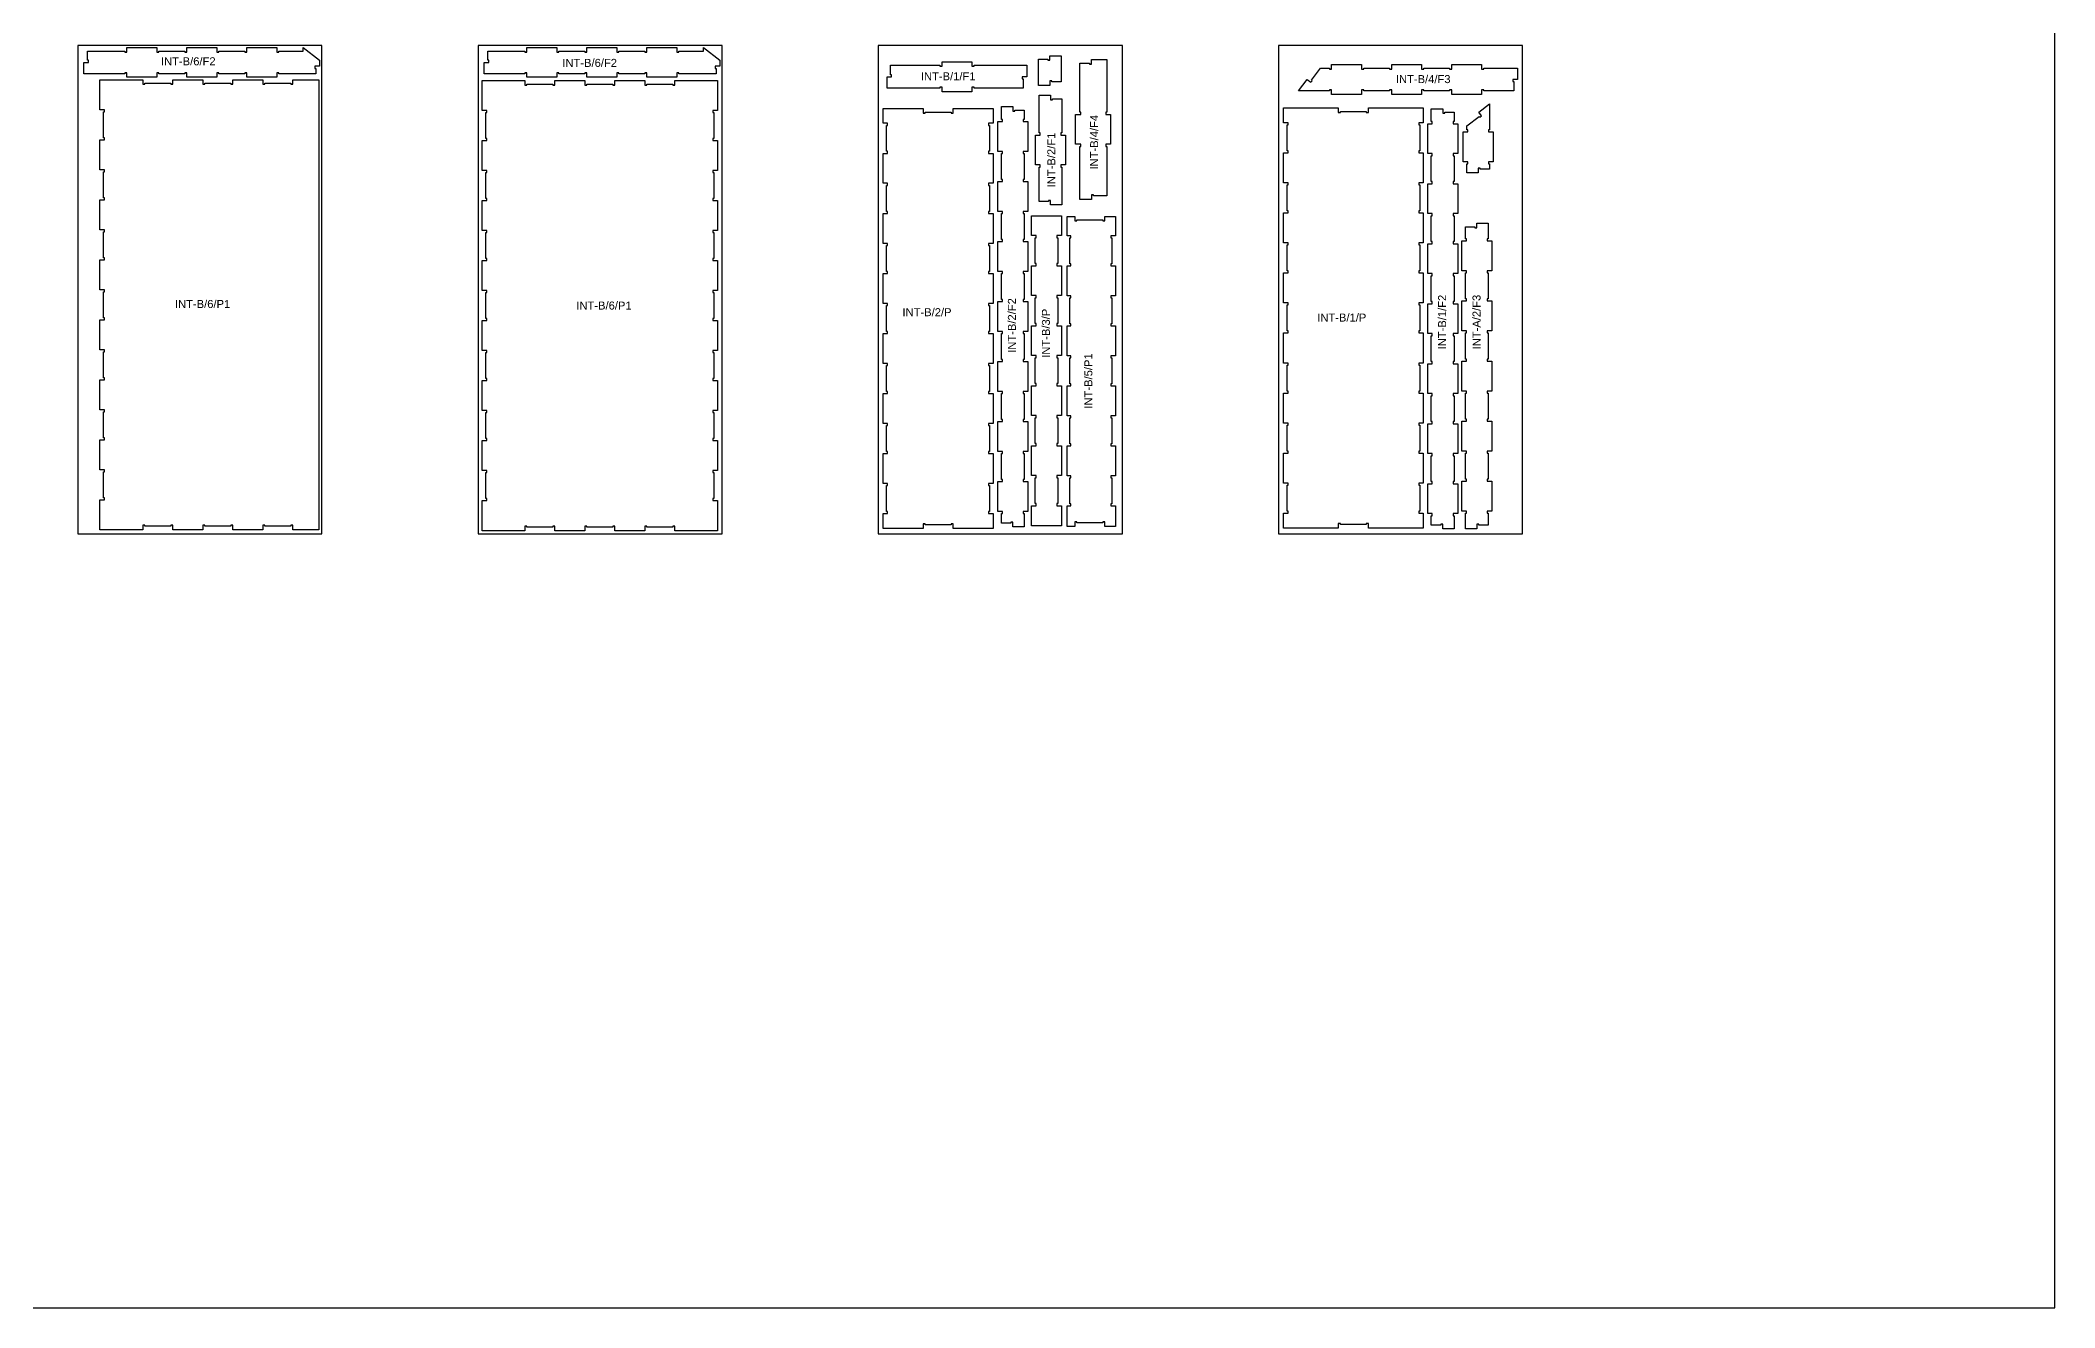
# Model space of a CAD drawing. Extents: x -5600 to 13230, y -11987 to 15775.
# Drawn here: x 3162 to 13230, y -11987 to -5652 of the extents above; entities that cross this region are included whole.
import ezdxf

# ---------------------------------------------------------------- set-up
doc = ezdxf.new("R2010")
doc.units = 0
doc.header["$MEASUREMENT"] = 0
for name, color, linetype in [('0_SHEET_BIRCHPLY_2440X1220', 1, 'CONTINUOUS'), ('1_ANYTOOL_1MMDEEP_INSIDE', 2, 'CONTINUOUS'), ('6_ANYTOOL_CUTTHROUGH_OUTSI', 5, 'CONTINUOUS'), ('NOTES', 7, 'CONTINUOUS')]:
    doc.layers.add(name, color=color, linetype=linetype)

msp = doc.modelspace()

# ---------------------------------------------------------------- linework, layer by layer
at = {"layer": '0_SHEET_BIRCHPLY_2440X1220'}
for points in [[(3350, -5678), (3350, -8118), (4570, -8118), (4570, -5678)], [(5350, -5678), (5350, -8118), (6570, -8118), (6570, -5678)], [(7350, -5678), (7350, -8118), (8570, -8118), (8570, -5678)], [(9350, -5678), (9350, -8118), (10570, -8118), (10570, -5678)]]:
    msp.add_lwpolyline(points, close=True, dxfattribs=at)
at = {"layer": '6_ANYTOOL_CUTTHROUGH_OUTSI'}
for points in [[(3380, -5819), (3380, -5763), (3403, -5763), (3403, -5752), (3398, -5752), (3398, -5706), (3584, -5706), (3584, -5711), (3594, -5711), (3594, -5688), (3744, -5688), (3744, -5711), (3754, -5711), (3754, -5706), (3884, -5706), (3884, -5711), (3894, -5711), (3894, -5688), (4044, -5688), (4044, -5711), (4054, -5711), (4054, -5706), (4184, -5706), (4184, -5711), (4194, -5711), (4194, -5688), (4344, -5688), (4344, -5711), (4354, -5711), (4354, -5706), (4476, -5706), (4476, -5688), (4558, -5751), (4558, -5782), (4535, -5782), (4535, -5793), (4540, -5793), (4540, -5819), (4354, -5819), (4354, -5814), (4344, -5814), (4344, -5837), (4194, -5837), (4194, -5814), (4184, -5814), (4184, -5819), (4054, -5819), (4054, -5814), (4044, -5814), (4044, -5837), (3894, -5837), (3894, -5814), (3884, -5814), (3884, -5819), (3754, -5819), (3754, -5814), (3744, -5814), (3744, -5837), (3594, -5837), (3594, -5814), (3584, -5814), (3584, -5819)], [(6540, -5819), (6354, -5819), (6354, -5814), (6344, -5814), (6344, -5837), (6194, -5837), (6194, -5814), (6184, -5814), (6184, -5819), (6054, -5819), (6054, -5814), (6044, -5814), (6044, -5837), (5894, -5837), (5894, -5814), (5884, -5814), (5884, -5819), (5754, -5819), (5754, -5814), (5744, -5814), (5744, -5837), (5594, -5837), (5594, -5814), (5584, -5814), (5584, -5819), (5380, -5819), (5380, -5763), (5403, -5763), (5403, -5752), (5398, -5752), (5398, -5706), (5584, -5706), (5584, -5711), (5594, -5711), (5594, -5688), (5744, -5688), (5744, -5711), (5754, -5711), (5754, -5706), (5884, -5706), (5884, -5711), (5894, -5711), (5894, -5688), (6044, -5688), (6044, -5711), (6054, -5711), (6054, -5706), (6184, -5706), (6184, -5711), (6194, -5711), (6194, -5688), (6344, -5688), (6344, -5711), (6354, -5711), (6354, -5706), (6476, -5706), (6476, -5688), (6558, -5751), (6558, -5782), (6535, -5782), (6535, -5793), (6540, -5793)], [(8264, -5860), (8218, -5860), (8218, -5855), (8207, -5855), (8207, -5878), (8151, -5878), (8151, -5747), (8197, -5747), (8197, -5752), (8208, -5752), (8208, -5729), (8264, -5729)], [(8075, -5891), (7829, -5891), (7829, -5886), (7818, -5886), (7818, -5909), (7669, -5909), (7669, -5886), (7658, -5886), (7658, -5891), (7394, -5891), (7394, -5834), (7417, -5834), (7417, -5824), (7412, -5824), (7412, -5777), (7658, -5777), (7658, -5782), (7669, -5782), (7669, -5759), (7818, -5759), (7818, -5782), (7829, -5782), (7829, -5777), (8093, -5777), (8093, -5834), (8070, -5834), (8070, -5844), (8075, -5844)], [(8415, -6447), (8358, -6447), (8358, -6183), (8363, -6183), (8363, -6172), (8335, -6172), (8335, -6023), (8363, -6023), (8363, -6012), (8358, -6012), (8358, -5766), (8405, -5766), (8405, -5771), (8416, -5771), (8416, -5748), (8492, -5748), (8492, -6012), (8487, -6012), (8487, -6023), (8510, -6023), (8510, -6172), (8487, -6172), (8487, -6183), (8492, -6183), (8492, -6429), (8426, -6429), (8426, -6424), (8415, -6424)], [(10365, -5923), (10216, -5923), (10216, -5900), (10205, -5900), (10205, -5905), (10076, -5905), (10076, -5900), (10065, -5900), (10065, -5923), (9916, -5923), (9916, -5900), (9905, -5900), (9905, -5905), (9776, -5905), (9776, -5900), (9765, -5900), (9765, -5923), (9616, -5923), (9616, -5900), (9605, -5900), (9605, -5905), (9451, -5905), (9494, -5848), (9512, -5862), (9519, -5854), (9515, -5851), (9561, -5791), (9605, -5791), (9605, -5796), (9616, -5796), (9616, -5773), (9765, -5773), (9765, -5796), (9776, -5796), (9776, -5791), (9905, -5791), (9905, -5796), (9916, -5796), (9916, -5773), (10065, -5773), (10065, -5796), (10076, -5796), (10076, -5791), (10205, -5791), (10205, -5796), (10216, -5796), (10216, -5773), (10365, -5773), (10365, -5796), (10376, -5796), (10376, -5791), (10544, -5791), (10544, -5848), (10521, -5848), (10521, -5858), (10526, -5858), (10526, -5905), (10376, -5905), (10376, -5900), (10365, -5900)], [(3460, -6149), (3483, -6149), (3483, -6139), (3478, -6139), (3478, -6009), (3483, -6009), (3483, -5999), (3460, -5999), (3460, -5849), (3674, -5849), (3674, -5872), (3684, -5872), (3684, -5867), (3814, -5867), (3814, -5872), (3824, -5872), (3824, -5849), (3974, -5849), (3974, -5872), (3984, -5872), (3984, -5867), (4114, -5867), (4114, -5872), (4124, -5872), (4124, -5849), (4274, -5849), (4274, -5872), (4284, -5872), (4284, -5867), (4414, -5867), (4414, -5872), (4424, -5872), (4424, -5849), (4555, -5849), (4555, -8099), (4424, -8099), (4424, -8076), (4414, -8076), (4414, -8081), (4284, -8081), (4284, -8076), (4274, -8076), (4274, -8099), (4124, -8099), (4124, -8076), (4114, -8076), (4114, -8081), (3984, -8081), (3984, -8076), (3974, -8076), (3974, -8099), (3824, -8099), (3824, -8076), (3814, -8076), (3814, -8081), (3684, -8081), (3684, -8076), (3674, -8076), (3674, -8099), (3460, -8099), (3460, -7949), (3483, -7949), (3483, -7939), (3478, -7939), (3478, -7809), (3483, -7809), (3483, -7799), (3460, -7799), (3460, -7649), (3483, -7649), (3483, -7639), (3478, -7639), (3478, -7509), (3483, -7509), (3483, -7499), (3460, -7499), (3460, -7349), (3483, -7349), (3483, -7339), (3478, -7339), (3478, -7209), (3483, -7209), (3483, -7199), (3460, -7199), (3460, -7049), (3483, -7049), (3483, -7039), (3478, -7039), (3478, -6909), (3483, -6909), (3483, -6899), (3460, -6899), (3460, -6749), (3483, -6749), (3483, -6739), (3478, -6739), (3478, -6609), (3483, -6609), (3483, -6599), (3460, -6599), (3460, -6449), (3483, -6449), (3483, -6439), (3478, -6439), (3478, -6309), (3483, -6309), (3483, -6299), (3460, -6299)], [(6529, -6743), (6524, -6743), (6524, -6753), (6547, -6753), (6547, -6903), (6524, -6903), (6524, -6913), (6529, -6913), (6529, -7043), (6524, -7043), (6524, -7053), (6547, -7053), (6547, -7203), (6524, -7203), (6524, -7213), (6529, -7213), (6529, -7343), (6524, -7343), (6524, -7353), (6547, -7353), (6547, -7503), (6524, -7503), (6524, -7513), (6529, -7513), (6529, -7643), (6524, -7643), (6524, -7653), (6547, -7653), (6547, -7803), (6524, -7803), (6524, -7813), (6529, -7813), (6529, -7943), (6524, -7943), (6524, -7953), (6547, -7953), (6547, -8103), (6334, -8103), (6334, -8080), (6323, -8080), (6323, -8085), (6194, -8085), (6194, -8080), (6183, -8080), (6183, -8103), (6034, -8103), (6034, -8080), (6023, -8080), (6023, -8085), (5894, -8085), (5894, -8080), (5883, -8080), (5883, -8103), (5734, -8103), (5734, -8080), (5723, -8080), (5723, -8085), (5594, -8085), (5594, -8080), (5583, -8080), (5583, -8103), (5370, -8103), (5370, -7953), (5393, -7953), (5393, -7943), (5388, -7943), (5388, -7813), (5393, -7813), (5393, -7803), (5370, -7803), (5370, -7653), (5393, -7653), (5393, -7643), (5388, -7643), (5388, -7513), (5393, -7513), (5393, -7503), (5370, -7503), (5370, -7353), (5393, -7353), (5393, -7343), (5388, -7343), (5388, -7213), (5393, -7213), (5393, -7203), (5370, -7203), (5370, -7053), (5393, -7053), (5393, -7043), (5388, -7043), (5388, -6913), (5393, -6913), (5393, -6903), (5370, -6903), (5370, -6753), (5393, -6753), (5393, -6743), (5388, -6743), (5388, -6613), (5393, -6613), (5393, -6603), (5370, -6603), (5370, -6453), (5393, -6453), (5393, -6443), (5388, -6443), (5388, -6313), (5393, -6313), (5393, -6303), (5370, -6303), (5370, -6153), (5393, -6153), (5393, -6143), (5388, -6143), (5388, -6013), (5393, -6013), (5393, -6003), (5370, -6003), (5370, -5853), (5583, -5853), (5583, -5876), (5594, -5876), (5594, -5871), (5723, -5871), (5723, -5876), (5734, -5876), (5734, -5853), (5883, -5853), (5883, -5876), (5894, -5876), (5894, -5871), (6023, -5871), (6023, -5876), (6034, -5876), (6034, -5853), (6183, -5853), (6183, -5876), (6194, -5876), (6194, -5871), (6323, -5871), (6323, -5876), (6334, -5876), (6334, -5853), (6547, -5853), (6547, -6003), (6524, -6003), (6524, -6013), (6529, -6013), (6529, -6143), (6524, -6143), (6524, -6153), (6547, -6153), (6547, -6303), (6524, -6303), (6524, -6313), (6529, -6313), (6529, -6443), (6524, -6443), (6524, -6453), (6547, -6453), (6547, -6603), (6524, -6603), (6524, -6613), (6529, -6613)], [(8268, -6475), (8211, -6475), (8211, -6452), (8201, -6452), (8201, -6457), (8154, -6457), (8154, -6286), (8159, -6286), (8159, -6275), (8136, -6275), (8136, -6126), (8159, -6126), (8159, -6115), (8154, -6115), (8154, -5926), (8211, -5926), (8211, -5949), (8221, -5949), (8221, -5944), (8268, -5944), (8268, -6115), (8263, -6115), (8263, -6126), (8286, -6126), (8286, -6275), (8263, -6275), (8263, -6286), (8268, -6286)], [(7924, -6518), (7924, -6667), (7901, -6667), (7901, -6678), (7906, -6678), (7906, -6807), (7901, -6807), (7901, -6818), (7924, -6818), (7924, -6967), (7901, -6967), (7901, -6978), (7906, -6978), (7906, -7107), (7901, -7107), (7901, -7118), (7924, -7118), (7924, -7267), (7901, -7267), (7901, -7278), (7906, -7278), (7906, -7407), (7901, -7407), (7901, -7418), (7924, -7418), (7924, -7567), (7901, -7567), (7901, -7578), (7906, -7578), (7906, -7707), (7901, -7707), (7901, -7718), (7924, -7718), (7924, -7867), (7901, -7867), (7901, -7878), (7906, -7878), (7906, -8007), (7901, -8007), (7901, -8018), (7924, -8018), (7924, -8092), (7724, -8092), (7724, -8069), (7714, -8069), (7714, -8074), (7584, -8074), (7584, -8069), (7574, -8069), (7574, -8092), (7374, -8092), (7374, -8018), (7397, -8018), (7397, -8007), (7392, -8007), (7392, -7878), (7397, -7878), (7397, -7867), (7374, -7867), (7374, -7718), (7397, -7718), (7397, -7707), (7392, -7707), (7392, -7578), (7397, -7578), (7397, -7567), (7374, -7567), (7374, -7418), (7397, -7418), (7397, -7407), (7392, -7407), (7392, -7278), (7397, -7278), (7397, -7267), (7374, -7267), (7374, -7118), (7397, -7118), (7397, -7107), (7392, -7107), (7392, -6978), (7397, -6978), (7397, -6967), (7374, -6967), (7374, -6818), (7397, -6818), (7397, -6807), (7392, -6807), (7392, -6678), (7397, -6678), (7397, -6667), (7374, -6667), (7374, -6518), (7397, -6518), (7397, -6507), (7392, -6507), (7392, -6378), (7397, -6378), (7397, -6367), (7374, -6367), (7374, -6218), (7397, -6218), (7397, -6207), (7392, -6207), (7392, -6078), (7397, -6078), (7397, -6067), (7374, -6067), (7374, -5993), (7574, -5993), (7574, -6016), (7584, -6016), (7584, -6011), (7714, -6011), (7714, -6016), (7724, -6016), (7724, -5993), (7924, -5993), (7924, -6067), (7901, -6067), (7901, -6078), (7906, -6078), (7906, -6207), (7901, -6207), (7901, -6218), (7924, -6218), (7924, -6367), (7901, -6367), (7901, -6378), (7906, -6378), (7906, -6507), (7901, -6507), (7901, -6518)], [(8097, -6508), (8074, -6508), (8074, -6518), (8079, -6518), (8079, -6648), (8074, -6648), (8074, -6658), (8097, -6658), (8097, -6808), (8074, -6808), (8074, -6818), (8079, -6818), (8079, -6948), (8074, -6948), (8074, -6958), (8097, -6958), (8097, -7108), (8074, -7108), (8074, -7118), (8079, -7118), (8079, -7248), (8074, -7248), (8074, -7258), (8097, -7258), (8097, -7408), (8074, -7408), (8074, -7418), (8079, -7418), (8079, -7548), (8074, -7548), (8074, -7558), (8097, -7558), (8097, -7708), (8074, -7708), (8074, -7718), (8079, -7718), (8079, -7848), (8074, -7848), (8074, -7858), (8097, -7858), (8097, -8008), (8074, -8008), (8074, -8018), (8079, -8018), (8079, -8083), (8023, -8083), (8023, -8060), (8012, -8060), (8012, -8065), (7966, -8065), (7966, -8018), (7971, -8018), (7971, -8008), (7948, -8008), (7948, -7858), (7971, -7858), (7971, -7848), (7966, -7848), (7966, -7718), (7971, -7718), (7971, -7708), (7948, -7708), (7948, -7558), (7971, -7558), (7971, -7548), (7966, -7548), (7966, -7418), (7971, -7418), (7971, -7408), (7948, -7408), (7948, -7258), (7971, -7258), (7971, -7248), (7966, -7248), (7966, -7118), (7971, -7118), (7971, -7108), (7948, -7108), (7948, -6958), (7971, -6958), (7971, -6948), (7966, -6948), (7966, -6818), (7971, -6818), (7971, -6808), (7948, -6808), (7948, -6658), (7971, -6658), (7971, -6648), (7966, -6648), (7966, -6518), (7971, -6518), (7971, -6508), (7948, -6508), (7948, -6358), (7971, -6358), (7971, -6348), (7966, -6348), (7966, -6218), (7971, -6218), (7971, -6208), (7948, -6208), (7948, -6058), (7971, -6058), (7971, -6048), (7966, -6048), (7966, -5983), (8022, -5983), (8022, -6006), (8033, -6006), (8033, -6001), (8079, -6001), (8079, -6048), (8074, -6048), (8074, -6058), (8097, -6058), (8097, -6208), (8074, -6208), (8074, -6218), (8079, -6218), (8079, -6348), (8074, -6348), (8074, -6358), (8097, -6358)], [(10074, -6665), (10051, -6665), (10051, -6675), (10056, -6675), (10056, -6805), (10051, -6805), (10051, -6815), (10074, -6815), (10074, -6965), (10051, -6965), (10051, -6975), (10056, -6975), (10056, -7105), (10051, -7105), (10051, -7115), (10074, -7115), (10074, -7265), (10051, -7265), (10051, -7275), (10056, -7275), (10056, -7405), (10051, -7405), (10051, -7415), (10074, -7415), (10074, -7565), (10051, -7565), (10051, -7575), (10056, -7575), (10056, -7705), (10051, -7705), (10051, -7715), (10074, -7715), (10074, -7865), (10051, -7865), (10051, -7875), (10056, -7875), (10056, -8005), (10051, -8005), (10051, -8015), (10074, -8015), (10074, -8090), (9800, -8090), (9800, -8067), (9789, -8067), (9789, -8072), (9660, -8072), (9660, -8067), (9649, -8067), (9649, -8090), (9375, -8090), (9375, -8015), (9398, -8015), (9398, -8005), (9393, -8005), (9393, -7875), (9398, -7875), (9398, -7865), (9375, -7865), (9375, -7715), (9398, -7715), (9398, -7705), (9393, -7705), (9393, -7575), (9398, -7575), (9398, -7565), (9375, -7565), (9375, -7415), (9398, -7415), (9398, -7405), (9393, -7405), (9393, -7275), (9398, -7275), (9398, -7265), (9375, -7265), (9375, -7115), (9398, -7115), (9398, -7105), (9393, -7105), (9393, -6975), (9398, -6975), (9398, -6965), (9375, -6965), (9375, -6815), (9398, -6815), (9398, -6805), (9393, -6805), (9393, -6675), (9398, -6675), (9398, -6665), (9375, -6665), (9375, -6515), (9398, -6515), (9398, -6505), (9393, -6505), (9393, -6375), (9398, -6375), (9398, -6365), (9375, -6365), (9375, -6215), (9398, -6215), (9398, -6205), (9393, -6205), (9393, -6075), (9398, -6075), (9398, -6065), (9375, -6065), (9375, -5990), (9649, -5990), (9649, -6013), (9660, -6013), (9660, -6008), (9789, -6008), (9789, -6013), (9800, -6013), (9800, -5990), (10074, -5990), (10074, -6065), (10051, -6065), (10051, -6075), (10056, -6075), (10056, -6205), (10051, -6205), (10051, -6215), (10074, -6215), (10074, -6365), (10051, -6365), (10051, -6375), (10056, -6375), (10056, -6505), (10051, -6505), (10051, -6515), (10074, -6515)], [(10246, -6518), (10223, -6518), (10223, -6529), (10228, -6529), (10228, -6658), (10223, -6658), (10223, -6669), (10246, -6669), (10246, -6818), (10223, -6818), (10223, -6829), (10228, -6829), (10228, -6958), (10223, -6958), (10223, -6969), (10246, -6969), (10246, -7118), (10223, -7118), (10223, -7129), (10228, -7129), (10228, -7258), (10223, -7258), (10223, -7269), (10246, -7269), (10246, -7418), (10223, -7418), (10223, -7429), (10228, -7429), (10228, -7558), (10223, -7558), (10223, -7569), (10246, -7569), (10246, -7718), (10223, -7718), (10223, -7729), (10228, -7729), (10228, -7858), (10223, -7858), (10223, -7869), (10246, -7869), (10246, -8018), (10223, -8018), (10223, -8029), (10228, -8029), (10228, -8093), (10171, -8093), (10171, -8070), (10161, -8070), (10161, -8075), (10114, -8075), (10114, -8029), (10119, -8029), (10119, -8018), (10096, -8018), (10096, -7869), (10119, -7869), (10119, -7858), (10114, -7858), (10114, -7729), (10119, -7729), (10119, -7718), (10096, -7718), (10096, -7569), (10119, -7569), (10119, -7558), (10114, -7558), (10114, -7429), (10119, -7429), (10119, -7418), (10096, -7418), (10096, -7269), (10119, -7269), (10119, -7258), (10114, -7258), (10114, -7129), (10119, -7129), (10119, -7118), (10096, -7118), (10096, -6969), (10119, -6969), (10119, -6958), (10114, -6958), (10114, -6829), (10119, -6829), (10119, -6818), (10096, -6818), (10096, -6669), (10119, -6669), (10119, -6658), (10114, -6658), (10114, -6529), (10119, -6529), (10119, -6518), (10096, -6518), (10096, -6369), (10119, -6369), (10119, -6358), (10114, -6358), (10114, -6229), (10119, -6229), (10119, -6218), (10096, -6218), (10096, -6069), (10119, -6069), (10119, -6058), (10114, -6058), (10114, -5994), (10171, -5994), (10171, -6017), (10181, -6017), (10181, -6012), (10228, -6012), (10228, -6058), (10223, -6058), (10223, -6069), (10246, -6069), (10246, -6218), (10223, -6218), (10223, -6229), (10228, -6229), (10228, -6358), (10223, -6358), (10223, -6369), (10246, -6369)], [(10405, -6296), (10359, -6296), (10359, -6291), (10348, -6291), (10348, -6314), (10292, -6314), (10292, -6270), (10297, -6270), (10297, -6260), (10274, -6260), (10274, -6110), (10297, -6110), (10297, -6100), (10292, -6100), (10292, -6080), (10353, -6033), (10356, -6037), (10365, -6030), (10351, -6012), (10405, -5970), (10405, -6100), (10400, -6100), (10400, -6110), (10423, -6110), (10423, -6260), (10400, -6260), (10400, -6270), (10405, -6270)], [(8265, -6529), (8265, -6628), (8242, -6628), (8242, -6639), (8247, -6639), (8247, -6768), (8242, -6768), (8242, -6779), (8265, -6779), (8265, -6928), (8242, -6928), (8242, -6939), (8247, -6939), (8247, -7068), (8242, -7068), (8242, -7079), (8265, -7079), (8265, -7228), (8242, -7228), (8242, -7239), (8247, -7239), (8247, -7368), (8242, -7368), (8242, -7379), (8265, -7379), (8265, -7528), (8242, -7528), (8242, -7539), (8247, -7539), (8247, -7668), (8242, -7668), (8242, -7679), (8265, -7679), (8265, -7828), (8242, -7828), (8242, -7839), (8247, -7839), (8247, -7968), (8242, -7968), (8242, -7979), (8265, -7979), (8265, -8078), (8116, -8078), (8116, -7979), (8139, -7979), (8139, -7968), (8134, -7968), (8134, -7839), (8139, -7839), (8139, -7828), (8116, -7828), (8116, -7679), (8139, -7679), (8139, -7668), (8134, -7668), (8134, -7539), (8139, -7539), (8139, -7528), (8116, -7528), (8116, -7379), (8139, -7379), (8139, -7368), (8134, -7368), (8134, -7239), (8139, -7239), (8139, -7228), (8116, -7228), (8116, -7079), (8139, -7079), (8139, -7068), (8134, -7068), (8134, -6939), (8139, -6939), (8139, -6928), (8116, -6928), (8116, -6779), (8139, -6779), (8139, -6768), (8134, -6768), (8134, -6639), (8139, -6639), (8139, -6628), (8116, -6628), (8116, -6529)], [(8482, -6532), (8536, -6532), (8536, -6629), (8513, -6629), (8513, -6639), (8518, -6639), (8518, -6769), (8513, -6769), (8513, -6779), (8536, -6779), (8536, -6929), (8513, -6929), (8513, -6939), (8518, -6939), (8518, -7069), (8513, -7069), (8513, -7079), (8536, -7079), (8536, -7229), (8513, -7229), (8513, -7239), (8518, -7239), (8518, -7369), (8513, -7369), (8513, -7379), (8536, -7379), (8536, -7529), (8513, -7529), (8513, -7539), (8518, -7539), (8518, -7669), (8513, -7669), (8513, -7679), (8536, -7679), (8536, -7829), (8513, -7829), (8513, -7839), (8518, -7839), (8518, -7969), (8513, -7969), (8513, -7979), (8536, -7979), (8536, -8082), (8482, -8082), (8482, -8059), (8472, -8059), (8472, -8064), (8342, -8064), (8342, -8059), (8332, -8059), (8332, -8082), (8294, -8082), (8294, -7979), (8313, -7979), (8313, -7969), (8308, -7969), (8308, -7839), (8313, -7839), (8313, -7829), (8294, -7829), (8294, -7679), (8313, -7679), (8313, -7669), (8308, -7669), (8308, -7539), (8313, -7539), (8313, -7529), (8294, -7529), (8294, -7379), (8313, -7379), (8313, -7369), (8308, -7369), (8308, -7239), (8313, -7239), (8313, -7229), (8294, -7229), (8294, -7079), (8313, -7079), (8313, -7069), (8308, -7069), (8308, -6939), (8313, -6939), (8313, -6929), (8294, -6929), (8294, -6779), (8313, -6779), (8313, -6769), (8308, -6769), (8308, -6639), (8313, -6639), (8313, -6629), (8294, -6629), (8294, -6532), (8332, -6532), (8332, -6555), (8342, -6555), (8342, -6550), (8472, -6550), (8472, -6555), (8482, -6555)], [(10398, -6566), (10398, -6645), (10393, -6645), (10393, -6655), (10416, -6655), (10416, -6805), (10393, -6805), (10393, -6815), (10398, -6815), (10398, -6945), (10393, -6945), (10393, -6955), (10416, -6955), (10416, -7105), (10393, -7105), (10393, -7115), (10398, -7115), (10398, -7245), (10393, -7245), (10393, -7255), (10416, -7255), (10416, -7405), (10393, -7405), (10393, -7415), (10398, -7415), (10398, -7545), (10393, -7545), (10393, -7555), (10416, -7555), (10416, -7705), (10393, -7705), (10393, -7715), (10398, -7715), (10398, -7845), (10393, -7845), (10393, -7855), (10416, -7855), (10416, -8005), (10393, -8005), (10393, -8015), (10398, -8015), (10398, -8076), (10352, -8076), (10352, -8071), (10341, -8071), (10341, -8094), (10285, -8094), (10285, -8015), (10290, -8015), (10290, -8005), (10267, -8005), (10267, -7855), (10290, -7855), (10290, -7845), (10285, -7845), (10285, -7715), (10290, -7715), (10290, -7705), (10267, -7705), (10267, -7555), (10290, -7555), (10290, -7545), (10285, -7545), (10285, -7415), (10290, -7415), (10290, -7405), (10267, -7405), (10267, -7255), (10290, -7255), (10290, -7245), (10285, -7245), (10285, -7115), (10290, -7115), (10290, -7105), (10267, -7105), (10267, -6955), (10290, -6955), (10290, -6945), (10285, -6945), (10285, -6815), (10290, -6815), (10290, -6805), (10267, -6805), (10267, -6655), (10290, -6655), (10290, -6645), (10285, -6645), (10285, -6584), (10331, -6584), (10331, -6589), (10342, -6589), (10342, -6566)]]:
    msp.add_lwpolyline(points, close=True, dxfattribs=at)
at = {"layer": 'NOTES'}
msp.add_lwpolyline([(-5600, -11987), (13230, -11987), (13230, 15775), (-5600, 15775)], close=True, dxfattribs=at)

# ---------------------------------------------------------------- texts
at = {"layer": '1_ANYTOOL_1MMDEEP_INSIDE', "char_height": 40, "attachment_point": 1}
for s, insert, width in [('\\fArial;INT-B/6/F2', (3765, -5737), 302.89), ('\\fArial;INT-B/6/F2', (5771, -5745), 302.89), ('\\fArial;INT-B/1/F1', (7563, -5812), 295.9), ('\\fArial;INT-B/4/F3', (9937, -5826), 303.61), ('\\fArial;INT-B/6/P1', (3835, -6950), 299.04), ('\\fArial;INT-B/6/P1', (5841, -6958), 299.04), ('\\fArial;INT-B/2/P', (7471, -6991), 275.66), ('\\fArial;INT-B/1/P', (9544, -7018), 275.66)]:
    msp.add_mtext(s, dxfattribs=dict(at, insert=insert, width=width))
at = {"layer": '1_ANYTOOL_1MMDEEP_INSIDE', "char_height": 40, "attachment_point": 1, "rotation": 90}
for s, insert, width in [('\\fArial;INT-B/4/F4', (8409, -6298), 303.61), ('\\fArial;INT-B/2/F1', (8195, -6387), 295.9), ('\\fArial;INT-B/2/F2', (7998, -7214), 302.89), ('\\fArial;INT-B/1/F2', (10148, -7197), 302.89), ('\\fArial;INT-A/2/F3', (10320, -7197), 303.61), ('\\fArial;INT-B/3/P', (8168, -7239), 275.66), ('\\fArial;INT-B/5/P1', (8380, -7493), 299.04)]:
    msp.add_mtext(s, dxfattribs=dict(at, insert=insert, width=width))

doc.saveas('drawing.dxf')
